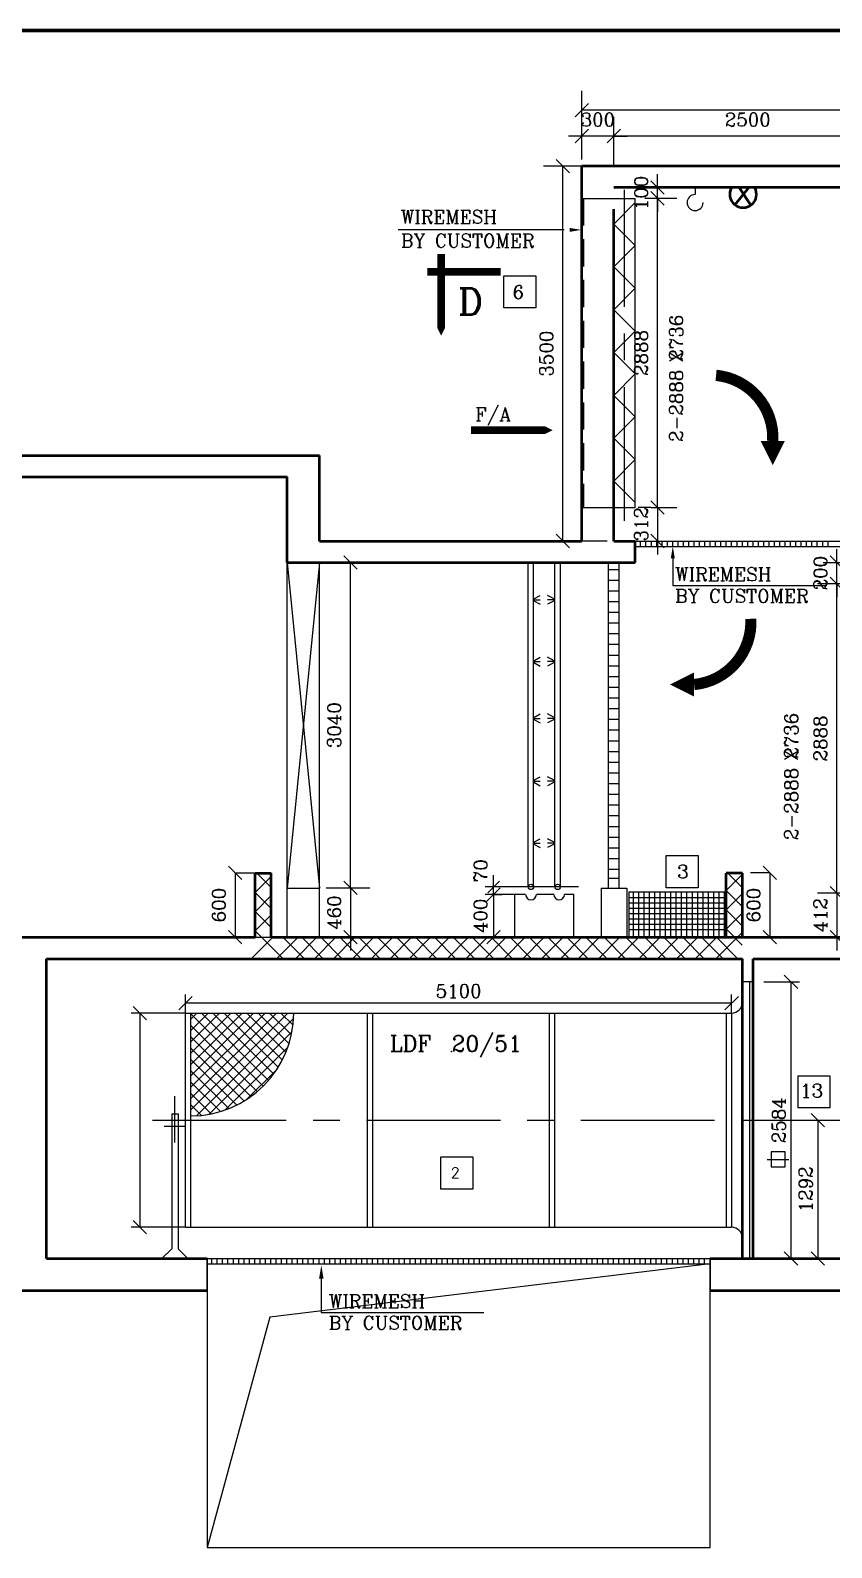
# Model space of a CAD drawing. Header units: inches. Extents: x 14.4 to 65.9, y 4.3 to 68.5.
# Drawn here: x 37.09 to 44.58, y 19.86 to 34.03 of the extents above; entities that cross this region are included whole.
import ezdxf

# ---------------------------------------------------------------- set-up
doc = ezdxf.new("R2010")
doc.units = ezdxf.units.IN
doc.header["$MEASUREMENT"] = 0
for name, pattern in [('CENTER', [2, 1.25, -0.25, 0.25, -0.25]), ('DASHED', [19.05, 12.7, -6.35]), ('HIDDEN', [9.525, 6.35, -3.175])]:
    doc.linetypes.add(name, pattern=pattern)
doc.layers.add('cadr', color=250, linetype='Continuous')
for name, color, linetype, lineweight in [('DIMEN', 5, 'Continuous', 25), ('STRUC', 3, 'Continuous', 50), ('UNITS', 7, 'Continuous', 25)]:
    doc.layers.add(name, color=color, linetype=linetype, lineweight=lineweight)
doc.styles.add('ROMANC', font='romanc')
doc.styles.add('ROMANS', font='romans')
doc.dimstyles.get("Standard").update_dxf_attribs({"dimtxt": 0.125, "dimasz": 0.125, "dimexe": 0.18, "dimexo": 0.0625, "dimgap": 0.09, "dimtad": 1, "dimdec": 4, "dimzin": 0, "dimdsep": 46, "dimtxsty": 'ROMANC', "dimblk": 'OBLIQUE', "dimcen": 0.09, "dimadec": 0, "dimazin": 0, "dimtfac": 1, "dimtdec": 4, "dimtofl": 0, "dimtmove": 0, "dimatfit": 3, "dimfxl": 1, "dimtolj": 1, "dimtzin": 0, "dimarcsym": 1})

# ---------------------------------------------------------------- blocks, each defined once
blk = doc.blocks.new('_Oblique')
at = {"layer": 'STRUC', "color": 0, "lineweight": -2}
blk.add_line((-0.5, -0.5), (0.5, 0.5), dxfattribs=at)
blk = doc.blocks.new('*D162')
at = {"layer": 'DIMEN', "color": 0, "lineweight": -2, "transparency": 16777216}
for p, q in [((44.683, 28.863), (44.445, 28.863)), ((44.625, 25.975), (44.625, 28.863)), ((44.683, 25.975), (44.445, 25.975))]:
    blk.add_line(p, q, dxfattribs=at)
at = {"layer": 'DIMEN', "color": 0, "lineweight": -2, "transparency": 16777216, "xscale": 0.125, "yscale": 0.125, "zscale": 0.125}
for p, rotation in [((44.625, 28.863), 90), ((44.625, 25.975), 270)]:
    blk.add_blockref('_Oblique', p, dxfattribs=dict(at, rotation=rotation))
at = {"layer": 'DIMEN', "color": 0, "transparency": 16777216, "insert": (44.473, 27.419), "char_height": 0.125, "attachment_point": 5, "rotation": 90, "style": 'ROMANC'}
blk.add_mtext('\\A1;2888', dxfattribs=at)
blk = doc.blocks.new('*D163')
at = {"layer": 'DIMEN', "color": 0, "lineweight": -2, "transparency": 16777216}
for p, q in [((44.499, 29.063), (44.805, 29.063)), ((44.625, 29.063), (44.625, 29.188)), ((44.625, 28.863), (44.625, 29.063)), ((44.563, 28.863), (44.445, 28.863)), ((44.625, 28.863), (44.625, 28.738))]:
    blk.add_line(p, q, dxfattribs=at)
at = {"layer": 'DIMEN', "color": 0, "lineweight": -2, "transparency": 16777216, "xscale": 0.125, "yscale": 0.125, "zscale": 0.125}
for p, rotation in [((44.625, 29.063), 270), ((44.625, 28.863), 90)]:
    blk.add_blockref('_Oblique', p, dxfattribs=dict(at, rotation=rotation))
at = {"layer": 'DIMEN', "color": 0, "transparency": 16777216, "insert": (44.473, 28.963), "char_height": 0.125, "attachment_point": 5, "rotation": 90, "style": 'ROMANC'}
blk.add_mtext('\\A1;200', dxfattribs=at)
blk = doc.blocks.new('*D164')
at = {"layer": 'DIMEN', "color": 0, "lineweight": -2, "transparency": 16777216}
for p, q in [((44.625, 25.975), (44.625, 26.1)), ((44.563, 25.975), (44.445, 25.975)), ((44.625, 25.975), (44.625, 25.563)), ((39.153, 25.563), (44.805, 25.563)), ((44.625, 25.563), (44.625, 25.438))]:
    blk.add_line(p, q, dxfattribs=at)
at = {"layer": 'DIMEN', "color": 0, "lineweight": -2, "transparency": 16777216, "xscale": 0.125, "yscale": 0.125, "zscale": 0.125}
for p, rotation in [((44.625, 25.975), 270), ((44.625, 25.563), 90)]:
    blk.add_blockref('_Oblique', p, dxfattribs=dict(at, rotation=rotation))
at = {"layer": 'DIMEN', "color": 0, "transparency": 16777216, "insert": (44.473, 25.769), "char_height": 0.125, "attachment_point": 5, "rotation": 90, "style": 'ROMANC'}
blk.add_mtext('\\A1;412', dxfattribs=at)
blk = doc.blocks.new('*D168')
at = {"layer": 'DIMEN', "color": 0, "lineweight": -2, "transparency": 16777216}
for p, q in [((42.951, 32.563), (42.951, 32.688)), ((42.834, 32.463), (43.131, 32.463)), ((42.844, 32.563), (43.131, 32.563)), ((42.951, 32.463), (42.951, 32.563)), ((42.951, 32.463), (42.951, 32.338))]:
    blk.add_line(p, q, dxfattribs=at)
at = {"layer": 'DIMEN', "color": 0, "lineweight": -2, "transparency": 16777216, "xscale": 0.125, "yscale": 0.125, "zscale": 0.125}
for p, rotation in [((42.951, 32.563), 270), ((42.951, 32.463), 90)]:
    blk.add_blockref('_Oblique', p, dxfattribs=dict(at, rotation=rotation))
at = {"layer": 'DIMEN', "color": 0, "transparency": 16777216, "insert": (42.798, 32.513), "char_height": 0.125, "attachment_point": 5, "rotation": 90, "style": 'ROMANC'}
blk.add_mtext('\\A1;100', dxfattribs=at)
blk = doc.blocks.new('*D169')
at = {"layer": 'DIMEN', "color": 0, "lineweight": -2, "transparency": 16777216}
for p, q in [((42.892, 32.463), (43.131, 32.463)), ((42.951, 29.575), (42.951, 32.463)), ((42.892, 29.575), (43.131, 29.575))]:
    blk.add_line(p, q, dxfattribs=at)
at = {"layer": 'DIMEN', "color": 0, "lineweight": -2, "transparency": 16777216, "xscale": 0.125, "yscale": 0.125, "zscale": 0.125}
for p, rotation in [((42.951, 32.463), 90), ((42.951, 29.575), 270)]:
    blk.add_blockref('_Oblique', p, dxfattribs=dict(at, rotation=rotation))
at = {"layer": 'DIMEN', "color": 0, "transparency": 16777216, "insert": (42.798, 31.019), "char_height": 0.125, "attachment_point": 5, "rotation": 90, "style": 'ROMANC'}
blk.add_mtext('\\A1;2888', dxfattribs=at)
blk = doc.blocks.new('*D170')
at = {"layer": 'DIMEN', "color": 0, "lineweight": -2, "transparency": 16777216}
for p, q in [((43.996, 26.163), (43.821, 26.163)), ((44.001, 26.163), (44.001, 25.563)), ((43.996, 25.563), (43.821, 25.563))]:
    blk.add_line(p, q, dxfattribs=at)
at = {"layer": 'DIMEN', "color": 0, "lineweight": -2, "transparency": 16777216, "xscale": 0.125, "yscale": 0.125, "zscale": 0.125}
for p, rotation in [((44.001, 26.163), 90), ((44.001, 25.563), 270)]:
    blk.add_blockref('_Oblique', p, dxfattribs=dict(at, rotation=rotation))
at = {"layer": 'DIMEN', "color": 0, "transparency": 16777216, "insert": (43.848, 25.863), "char_height": 0.125, "attachment_point": 5, "rotation": 90, "style": 'ROMANC'}
blk.add_mtext('\\A1;600', dxfattribs=at)
blk = doc.blocks.new('*D171')
at = {"layer": 'DIMEN', "color": 0, "lineweight": -2, "transparency": 16777216}
for p, q in [((39.007, 26.163), (39.007, 25.563)), ((39.011, 26.163), (39.187, 26.163)), ((39.011, 25.563), (39.187, 25.563))]:
    blk.add_line(p, q, dxfattribs=at)
at = {"layer": 'DIMEN', "color": 0, "lineweight": -2, "transparency": 16777216, "xscale": 0.125, "yscale": 0.125, "zscale": 0.125}
for p, rotation in [((39.007, 26.163), 90), ((39.007, 25.563), 270)]:
    blk.add_blockref('_Oblique', p, dxfattribs=dict(at, rotation=rotation))
at = {"layer": 'DIMEN', "color": 0, "transparency": 16777216, "insert": (38.855, 25.863), "char_height": 0.125, "attachment_point": 5, "rotation": 90, "style": 'ROMANC'}
blk.add_mtext('\\A1;600', dxfattribs=at)
blk = doc.blocks.new('*D172')
at = {"layer": 'DIMEN', "color": 0, "lineweight": -2, "transparency": 16777216}
for p, q in [((39.856, 29.063), (40.265, 29.063)), ((40.085, 26.023), (40.085, 29.063)), ((39.856, 26.023), (40.265, 26.023))]:
    blk.add_line(p, q, dxfattribs=at)
at = {"layer": 'DIMEN', "color": 0, "lineweight": -2, "transparency": 16777216, "xscale": 0.125, "yscale": 0.125, "zscale": 0.125}
for p, rotation in [((40.085, 29.063), 90), ((40.085, 26.023), 270)]:
    blk.add_blockref('_Oblique', p, dxfattribs=dict(at, rotation=rotation))
at = {"layer": 'DIMEN', "color": 0, "transparency": 16777216, "insert": (39.932, 27.543), "char_height": 0.125, "attachment_point": 5, "rotation": 90, "style": 'ROMANC'}
blk.add_mtext('\\A1;3040', dxfattribs=at)
blk = doc.blocks.new('*D173')
at = {"layer": 'DIMEN', "color": 0, "lineweight": -2, "transparency": 16777216}
for p, q in [((40.085, 26.023), (40.085, 26.148)), ((39.856, 26.023), (40.265, 26.023)), ((40.085, 26.023), (40.085, 25.563)), ((39.856, 25.563), (40.265, 25.563)), ((40.085, 25.563), (40.085, 25.438))]:
    blk.add_line(p, q, dxfattribs=at)
at = {"layer": 'DIMEN', "color": 0, "lineweight": -2, "transparency": 16777216, "xscale": 0.125, "yscale": 0.125, "zscale": 0.125}
for p, rotation in [((40.085, 26.023), 270), ((40.085, 25.563), 90)]:
    blk.add_blockref('_Oblique', p, dxfattribs=dict(at, rotation=rotation))
at = {"layer": 'DIMEN', "color": 0, "transparency": 16777216, "insert": (39.932, 25.793), "char_height": 0.125, "attachment_point": 5, "rotation": 90, "style": 'ROMANC'}
blk.add_mtext('\\A1;460', dxfattribs=at)
blk = doc.blocks.new('*D174')
at = {"layer": 'DIMEN', "color": 0, "lineweight": -2, "transparency": 16777216}
for p, q in [((42.544, 32.776), (42.544, 33.225)), ((45.044, 32.776), (45.044, 33.225)), ((45.044, 33.045), (42.544, 33.045))]:
    blk.add_line(p, q, dxfattribs=at)
at = {"layer": 'DIMEN', "color": 0, "lineweight": -2, "transparency": 16777216, "xscale": 0.125, "yscale": 0.125, "zscale": 0.125, "rotation": 180}
blk.add_blockref('_Oblique', (42.544, 33.045), dxfattribs=at)
at = {"layer": 'DIMEN', "color": 0, "lineweight": -2, "transparency": 16777216, "xscale": 0.125, "yscale": 0.125, "zscale": 0.125}
blk.add_blockref('_Oblique', (45.044, 33.045), dxfattribs=at)
at = {"layer": 'DIMEN', "color": 0, "transparency": 16777216, "insert": (43.794, 33.198), "char_height": 0.125, "attachment_point": 5, "style": 'ROMANC'}
blk.add_mtext('\\A1;2500', dxfattribs=at)
blk = doc.blocks.new('*D176')
at = {"layer": 'DIMEN', "color": 0, "lineweight": -2, "transparency": 16777216}
for p, q in [((42.244, 32.825), (42.244, 33.225)), ((42.544, 32.839), (42.544, 33.225)), ((42.244, 33.045), (42.119, 33.045)), ((42.544, 33.045), (42.244, 33.045)), ((42.544, 33.045), (42.669, 33.045))]:
    blk.add_line(p, q, dxfattribs=at)
at = {"layer": 'DIMEN', "color": 0, "lineweight": -2, "transparency": 16777216, "xscale": 0.125, "yscale": 0.125, "zscale": 0.125}
blk.add_blockref('_Oblique', (42.244, 33.045), dxfattribs=at)
at = {"layer": 'DIMEN', "color": 0, "lineweight": -2, "transparency": 16777216, "xscale": 0.125, "yscale": 0.125, "zscale": 0.125, "rotation": 180}
blk.add_blockref('_Oblique', (42.544, 33.045), dxfattribs=at)
at = {"layer": 'DIMEN', "color": 0, "transparency": 16777216, "insert": (42.394, 33.198), "char_height": 0.125, "attachment_point": 5, "style": 'ROMANC'}
blk.add_mtext('\\A1;300', dxfattribs=at)
blk = doc.blocks.new('*D179')
at = {"layer": 'DIMEN', "color": 0, "lineweight": -2, "transparency": 16777216}
for p, q in [((42.244, 32.825), (42.244, 33.467)), ((48.144, 32.825), (48.144, 33.467)), ((48.144, 33.287), (42.244, 33.287))]:
    blk.add_line(p, q, dxfattribs=at)
at = {"layer": 'DIMEN', "color": 0, "lineweight": -2, "transparency": 16777216, "xscale": 0.125, "yscale": 0.125, "zscale": 0.125, "rotation": 180}
blk.add_blockref('_Oblique', (42.244, 33.287), dxfattribs=at)
at = {"layer": 'DIMEN', "color": 0, "lineweight": -2, "transparency": 16777216, "xscale": 0.125, "yscale": 0.125, "zscale": 0.125}
blk.add_blockref('_Oblique', (48.144, 33.287), dxfattribs=at)
at = {"layer": 'DIMEN', "color": 0, "transparency": 16777216, "insert": (45.194, 33.439), "char_height": 0.125, "attachment_point": 5, "style": 'ROMANC'}
blk.add_mtext('\\A1;5900', dxfattribs=at)
blk = doc.blocks.new('*D199')
at = {"layer": 'DIMEN', "color": 0, "lineweight": -2, "transparency": 16777216}
for p, q in [((42.481, 32.763), (41.886, 32.763)), ((42.066, 29.263), (42.066, 32.763)), ((42.481, 29.263), (41.886, 29.263))]:
    blk.add_line(p, q, dxfattribs=at)
at = {"layer": 'DIMEN', "color": 0, "lineweight": -2, "transparency": 16777216, "xscale": 0.125, "yscale": 0.125, "zscale": 0.125}
for p, rotation in [((42.066, 32.763), 90), ((42.066, 29.263), 270)]:
    blk.add_blockref('_Oblique', p, dxfattribs=dict(at, rotation=rotation))
at = {"layer": 'DIMEN', "color": 0, "transparency": 16777216, "insert": (41.913, 31.013), "char_height": 0.125, "attachment_point": 5, "rotation": 90, "style": 'ROMANC'}
blk.add_mtext('\\A1;3500', dxfattribs=at)
blk = doc.blocks.new('*D214')
at = {"layer": 'DIMEN', "color": 0, "lineweight": -2, "transparency": 16777216}
for p, q in [((42.951, 29.575), (42.951, 29.7)), ((42.888, 29.575), (42.771, 29.575)), ((42.951, 29.575), (42.951, 29.263)), ((42.951, 29.263), (42.951, 29.138)), ((43.006, 29.263), (43.131, 29.263))]:
    blk.add_line(p, q, dxfattribs=at)
at = {"layer": 'DIMEN', "color": 0, "lineweight": -2, "transparency": 16777216, "xscale": 0.125, "yscale": 0.125, "zscale": 0.125}
for p, rotation in [((42.951, 29.575), 270), ((42.951, 29.263), 90)]:
    blk.add_blockref('_Oblique', p, dxfattribs=dict(at, rotation=rotation))
at = {"layer": 'DIMEN', "color": 0, "transparency": 16777216, "insert": (42.798, 29.419), "char_height": 0.125, "attachment_point": 5, "rotation": 90, "style": 'ROMANC'}
blk.add_mtext('\\A1;312', dxfattribs=at)

msp = doc.modelspace()

# ---------------------------------------------------------------- linework, layer by layer
for p, q in [((41.51524, 31.73953), (41.81524, 31.73953)), ((41.51524, 31.43953), (41.51524, 31.73953)), ((41.81524, 31.73953), (41.81524, 31.43953)), ((41.81524, 31.43953), (41.51524, 31.43953)), ((44.26154, 24.26968), (44.56154, 24.26968)), ((44.26154, 24.26968), (44.26154, 23.96968)), ((44.56154, 24.26968), (44.56154, 23.96968)), ((44.56154, 23.96968), (44.26154, 23.96968))]:
    msp.add_line(p, q)
at = {"color": 0}
for p, q in [((38.5936, 23.95071), (39.49751, 24.85461)), ((38.5936, 24.05677), (39.39144, 24.85461)), ((38.5936, 24.16284), (39.28538, 24.85461)), ((38.5936, 24.26891), (39.17931, 24.85461)), ((38.5936, 24.37497), (39.07324, 24.85461)), ((38.5936, 24.48104), (38.96718, 24.85461)), ((38.5936, 24.5871), (38.86111, 24.85461)), ((38.5936, 24.69317), (38.75505, 24.85461)), ((38.5936, 24.79924), (38.64898, 24.85461)), ((39.26815, 24.17154), (38.5936, 24.84608)), ((38.64495, 23.89599), (39.55223, 24.80327)), ((39.31944, 24.22631), (38.69114, 24.85461)), ((39.36655, 24.28527), (38.79721, 24.85461)), ((39.40937, 24.34852), (38.90327, 24.85461)), ((39.44768, 24.41627), (39.00934, 24.85461)), ((39.48119, 24.48883), (39.1154, 24.85461)), ((39.50941, 24.56668), (39.22147, 24.85461)), ((39.53165, 24.6505), (39.32754, 24.85461)), ((39.5469, 24.74132), (39.4336, 24.85461)), ((39.5535, 24.84078), (39.53967, 24.85461)), ((39.21271, 24.12091), (38.5936, 24.74002)), ((38.76508, 23.91005), (39.53817, 24.68314)), ((39.15307, 24.07448), (38.5936, 24.63395)), ((39.08911, 24.03238), (38.5936, 24.52788)), ((38.90899, 23.9479), (39.50032, 24.53922)), ((39.02061, 23.99481), (38.5936, 24.42182)), ((38.94724, 23.96212), (38.5936, 24.31575)), ((39.117, 24.04984), (39.39837, 24.33121)), ((38.86848, 23.93481), (38.5936, 24.20969)), ((38.78362, 23.91361), (38.5936, 24.10362)), ((38.69154, 23.89962), (38.5936, 23.99755))]:
    msp.add_line(p, q, dxfattribs=at)
at = {"color": 6, "linetype": 'CENTER', "lineweight": 25}
msp.add_line((43.83247, 23.85461), (46.46399, 23.85461), dxfattribs=at)
at = {"linetype": 'DASHED', "ltscale": 0.03}
for p, q in [((38.7436, 22.26261), (38.7436, 22.56261)), ((43.4436, 22.56261), (43.4436, 22.26261))]:
    msp.add_line(p, q, dxfattribs=at)
at = {"layer": 'cadr', "color": 250, "linetype": 'Continuous', "lineweight": 70}
msp.add_line((14.35116, 34.03167), (65.85116, 34.03167), dxfattribs=at)
at = {"layer": 'DIMEN'}
for p, q in [((41.4202, 26.03261), (41.4202, 26.14261)), ((41.4202, 25.96261), (41.4202, 26.08761)), ((41.56325, 26.03261), (41.3402, 26.03261)), ((41.6186, 25.96261), (41.3402, 25.96261)), ((41.4202, 25.96261), (41.4202, 26.03261)), ((41.4202, 25.96261), (41.4202, 25.56261)), ((41.4202, 25.96261), (41.5002, 25.96261)), ((41.4202, 25.96261), (41.4202, 25.85261)), ((41.6186, 25.56261), (41.3402, 25.56261))]:
    msp.add_line(p, q, dxfattribs=at)
for points in [[(42.07943, 32.16844), (40.52792, 32.16844)], [(43.0936, 29.10261), (43.0936, 28.84839), (44.5318, 28.84839)], [(39.81126, 22.37579), (39.81126, 22.05867), (41.32926, 22.05867)]]:
    msp.add_lwpolyline(points, dxfattribs=at)
at = {"layer": 'DIMEN', "color": 3}
for points in [[(40.93083, 31.94437, 0.07, 0.07, 0), (40.93083, 31.43049, 0.25, 0, 0), (40.93083, 31.18049, 0, 0, 0)], [(41.2094, 30.29802, 0.07, 0.07, 0), (41.72329, 30.29802, 0.25, 0, 0), (41.97329, 30.29802, 0, 0, 0)]]:
    msp.add_lwpolyline(points, format="xyseb", dxfattribs=at)
at = {"layer": 'DIMEN', "color": 3, "const_width": 0.07}
msp.add_lwpolyline([(41.48651, 31.77728), (40.8013, 31.77728)], dxfattribs=at)
at = {"layer": 'DIMEN'}
for points in [[(42.12943, 32.15011), (42.23943, 32.16844), (42.12943, 32.18678)], [(43.07527, 29.10261), (43.0936, 29.21261), (43.11194, 29.10261)], [(39.79043, 22.37579), (39.81126, 22.50079), (39.8321, 22.37579)]]:
    msp.add_solid(points, dxfattribs=at)
at = {"layer": 'STRUC'}
for p, q in [((42.2436, 29.26261), (42.2436, 32.76261)), ((48.1436, 32.76261), (42.2436, 32.76261)), ((45.0436, 32.56261), (42.5436, 32.56261)), ((42.5436, 29.26261), (42.5436, 32.36261)), ((24.9936, 30.06261), (39.7936, 30.06261)), ((39.7936, 29.26261), (39.7936, 30.06261)), ((33.3936, 29.86261), (39.4936, 29.86261)), ((39.4936, 29.06261), (39.4936, 29.86261)), ((39.7936, 29.26261), (42.2436, 29.26261)), ((42.5436, 29.26261), (42.7436, 29.26261)), ((42.7436, 29.06261), (42.7436, 29.26261)), ((39.4936, 29.06261), (42.7436, 29.06261)), ((39.1936, 25.56261), (39.1936, 26.16261)), ((39.1936, 26.16261), (39.3436, 26.16261)), ((39.3436, 25.56261), (39.3436, 26.16261)), ((43.7436, 26.16261), (43.5936, 26.16261)), ((43.5936, 25.56261), (43.5936, 26.16261)), ((43.7436, 25.56261), (43.7436, 26.16261)), ((33.3936, 25.56261), (39.1936, 25.56261)), ((39.3436, 25.56261), (45.0436, 25.56261)), ((43.4436, 25.56261), (45.0436, 25.56261)), ((37.2436, 22.56261), (37.2436, 25.36261)), ((37.2436, 25.36261), (43.7436, 25.36261)), ((43.7436, 22.56261), (43.7436, 25.36261)), ((43.8436, 22.56261), (43.8436, 25.36261)), ((43.8436, 25.36261), (45.0436, 25.36261)), ((37.2436, 22.56261), (38.7436, 22.56261)), ((43.4436, 22.56261), (47.8436, 22.56261)), ((26.0436, 22.26261), (38.7436, 22.26261)), ((43.4436, 22.26261), (48.1436, 22.26261))]:
    msp.add_line(p, q, dxfattribs=at)
at = {"layer": 'UNITS'}
for p, q in [((42.2436, 32.46261), (42.7436, 32.46261)), ((42.7436, 29.57461), (42.7436, 32.46261)), ((43.30233, 32.56261), (43.30233, 32.49835)), ((42.5436, 32.22261), (42.7436, 32.42261)), ((42.5436, 32.22261), (42.7436, 32.42261)), ((42.5436, 32.22261), (42.7436, 32.02261)), ((42.5436, 32.22261), (42.7436, 32.02261)), ((42.5436, 31.82261), (42.7436, 32.02261)), ((42.5436, 31.82261), (42.7436, 32.02261)), ((42.5436, 31.82261), (42.7436, 31.62261)), ((42.5436, 31.82261), (42.7436, 31.62261)), ((42.5436, 31.42261), (42.7436, 31.62261)), ((42.5436, 31.42261), (42.7436, 31.62261)), ((42.5436, 31.42261), (42.7436, 31.22261)), ((42.5436, 31.42261), (42.7436, 31.22261)), ((42.5436, 31.02261), (42.7436, 31.22261)), ((42.5436, 31.02261), (42.7436, 31.22261)), ((42.5436, 31.02261), (42.7436, 30.82261)), ((42.5436, 31.02261), (42.7436, 30.82261)), ((42.5436, 30.62261), (42.7436, 30.82261)), ((42.5436, 30.62261), (42.7436, 30.82261)), ((42.5436, 30.62261), (42.7436, 30.42261)), ((42.5436, 30.62261), (42.7436, 30.42261)), ((42.5436, 30.22261), (42.7436, 30.42261)), ((42.5436, 30.22261), (42.7436, 30.42261)), ((42.5436, 30.22261), (42.7436, 30.02261)), ((42.5436, 30.22261), (42.7436, 30.02261)), ((42.5436, 29.82261), (42.7436, 30.02261)), ((42.5436, 29.82261), (42.7436, 30.02261)), ((42.5436, 29.82261), (42.7436, 29.62261)), ((42.2436, 29.57461), (42.7436, 29.57461)), ((42.7436, 29.26261), (44.8436, 29.26261)), ((42.7436, 29.21261), (44.8436, 29.21261)), ((42.7936, 29.21261), (42.7936, 29.26261)), ((42.8436, 29.21261), (42.8436, 29.26261)), ((42.8936, 29.21261), (42.8936, 29.26261)), ((42.9436, 29.21261), (42.9436, 29.26261)), ((42.9936, 29.21261), (42.9936, 29.26261)), ((43.0436, 29.21261), (43.0436, 29.26261)), ((43.0936, 29.21261), (43.0936, 29.26261)), ((43.1436, 29.21261), (43.1436, 29.26261)), ((43.1936, 29.21261), (43.1936, 29.26261)), ((43.2436, 29.21261), (43.2436, 29.26261)), ((43.2936, 29.21261), (43.2936, 29.26261)), ((43.3436, 29.21261), (43.3436, 29.26261)), ((43.3936, 29.21261), (43.3936, 29.26261)), ((43.4436, 29.21261), (43.4436, 29.26261)), ((43.4936, 29.21261), (43.4936, 29.26261)), ((43.5436, 29.21261), (43.5436, 29.26261)), ((43.5936, 29.21261), (43.5936, 29.26261)), ((43.6436, 29.21261), (43.6436, 29.26261)), ((43.6936, 29.21261), (43.6936, 29.26261)), ((43.7436, 29.21261), (43.7436, 29.26261)), ((43.7936, 29.21261), (43.7936, 29.26261)), ((43.8436, 29.21261), (43.8436, 29.26261)), ((43.8936, 29.21261), (43.8936, 29.26261)), ((43.9436, 29.21261), (43.9436, 29.26261)), ((43.9936, 29.21261), (43.9936, 29.26261)), ((44.0436, 29.21261), (44.0436, 29.26261)), ((44.0936, 29.21261), (44.0936, 29.26261)), ((44.1436, 29.21261), (44.1436, 29.26261)), ((44.1936, 29.21261), (44.1936, 29.26261)), ((44.2436, 29.21261), (44.2436, 29.26261)), ((44.2936, 29.21261), (44.2936, 29.26261)), ((44.3436, 29.21261), (44.3436, 29.26261)), ((44.3936, 29.21261), (44.3936, 29.26261)), ((44.4436, 29.21261), (44.4436, 29.26261)), ((44.4936, 29.21261), (44.4936, 29.26261)), ((44.5436, 29.21261), (44.5436, 29.26261)), ((39.4936, 25.56261), (39.4936, 29.06261)), ((39.7936, 29.06261), (39.4936, 26.02261)), ((39.4936, 29.06261), (39.7936, 26.02261)), ((39.4936, 29.06261), (39.7936, 26.02261)), ((39.7936, 29.06261), (39.4936, 26.02261)), ((39.7936, 25.56261), (39.7936, 29.06261)), ((41.7436, 26.03261), (41.7436, 29.06261)), ((41.7936, 26.03261), (41.7936, 29.06261)), ((41.9936, 26.03261), (41.9936, 29.06261)), ((42.0436, 26.03261), (42.0436, 29.06261)), ((42.4936, 26.02261), (42.4936, 29.06261)), ((42.5936, 26.02261), (42.5936, 29.06261)), ((42.5936, 28.99532), (42.4936, 28.99532)), ((42.5936, 28.89532), (42.4936, 28.89532)), ((42.5936, 28.79532), (42.4936, 28.79532)), ((42.5936, 28.69532), (42.4936, 28.69532)), ((42.5936, 28.59532), (42.4936, 28.59532)), ((42.5936, 28.49532), (42.4936, 28.49532)), ((42.5936, 28.39532), (42.4936, 28.39532)), ((42.5936, 28.29532), (42.4936, 28.29532)), ((42.5936, 28.19532), (42.4936, 28.19532)), ((42.5936, 28.09532), (42.4936, 28.09532)), ((42.5936, 27.99532), (42.4936, 27.99532)), ((42.5936, 27.89532), (42.4936, 27.89532)), ((42.5936, 27.79532), (42.4936, 27.79532)), ((42.5936, 27.69532), (42.4936, 27.69532)), ((42.5936, 27.59532), (42.4936, 27.59532)), ((42.5936, 27.49532), (42.4936, 27.49532)), ((42.5936, 27.39532), (42.4936, 27.39532)), ((42.5936, 27.29532), (42.4936, 27.29532)), ((42.5936, 27.19532), (42.4936, 27.19532)), ((42.5936, 27.09532), (42.4936, 27.09532)), ((42.5936, 26.99532), (42.4936, 26.99532)), ((42.5936, 26.89532), (42.4936, 26.89532)), ((42.5936, 26.79532), (42.4936, 26.79532)), ((42.5936, 26.69532), (42.4936, 26.69532)), ((42.5936, 26.59532), (42.4936, 26.59532)), ((42.5936, 26.49532), (42.4936, 26.49532)), ((42.5936, 26.39532), (42.4936, 26.39532)), ((42.5936, 26.29532), (42.4936, 26.29532)), ((42.5936, 26.19532), (42.4936, 26.19532)), ((42.5936, 26.11242), (42.4936, 26.11242)), ((39.4936, 26.02261), (39.7936, 26.02261)), ((41.6186, 25.56261), (41.6186, 25.96261)), ((41.71942, 25.96261), (41.6186, 25.96261)), ((41.98286, 25.96261), (41.81942, 25.96261)), ((42.1686, 25.96261), (42.08286, 25.96261)), ((42.1686, 25.56261), (42.1686, 25.96261)), ((42.4236, 26.02261), (42.4236, 25.56261)), ((42.4236, 26.02261), (42.6636, 26.02261)), ((42.6636, 26.02261), (42.6636, 25.56261)), ((42.68248, 25.98546), (42.68248, 25.56261)), ((42.68248, 25.98546), (43.57651, 25.98546)), ((42.68248, 25.93546), (43.57651, 25.93546)), ((42.72651, 25.56261), (42.72651, 25.98546)), ((42.77651, 25.56261), (42.77651, 25.98546)), ((42.82651, 25.56261), (42.82651, 25.98546)), ((42.87651, 25.56261), (42.87651, 25.98546)), ((42.92651, 25.56261), (42.92651, 25.98546)), ((42.97651, 25.56261), (42.97651, 25.98546)), ((43.02651, 25.56261), (43.02651, 25.98546)), ((43.07651, 25.56261), (43.07651, 25.98546)), ((43.12651, 25.56261), (43.12651, 25.98546)), ((43.17651, 25.56261), (43.17651, 25.98546)), ((43.22651, 25.56261), (43.22651, 25.98546)), ((43.27651, 25.56261), (43.27651, 25.98546)), ((43.32651, 25.56261), (43.32651, 25.98546)), ((43.37651, 25.56261), (43.37651, 25.98546)), ((43.42651, 25.56261), (43.42651, 25.98546)), ((43.47651, 25.56261), (43.47651, 25.98546)), ((43.52651, 25.56261), (43.52651, 25.98546)), ((43.57651, 25.56261), (43.57651, 25.98546)), ((42.68248, 25.88546), (43.57651, 25.88546)), ((42.68248, 25.83546), (43.57651, 25.83546)), ((42.68248, 25.78546), (43.57651, 25.78546)), ((42.68248, 25.73546), (43.57651, 25.73546)), ((42.68248, 25.68546), (43.57651, 25.68546)), ((42.68248, 25.63546), (43.57651, 25.63546)), ((43.8436, 25.14661), (43.7436, 25.14661)), ((43.8136, 22.56261), (43.8136, 25.14661)), ((38.5436, 22.85461), (38.5436, 24.85461)), ((38.5436, 24.85461), (43.6436, 24.85461)), ((38.5936, 24.05461), (38.5936, 24.85461)), ((40.2436, 22.85461), (40.2436, 24.85461)), ((40.2936, 24.05461), (40.2936, 24.85461)), ((41.9436, 22.85461), (41.9436, 24.85461)), ((41.9936, 24.05461), (41.9936, 24.85461)), ((43.5936, 24.85461), (43.5936, 22.85461)), ((43.6436, 24.85461), (43.6436, 22.85461)), ((38.5936, 22.85461), (38.5936, 24.05461)), ((40.2936, 22.85461), (40.2936, 24.05461)), ((41.9936, 22.85461), (41.9936, 24.05461)), ((38.4136, 23.91461), (38.4736, 23.91461)), ((38.4136, 23.91461), (38.4136, 22.65461)), ((38.4736, 23.91461), (38.4736, 22.65461)), ((38.5436, 23.79461), (38.3436, 23.79461)), ((40.92733, 23.51168), (41.22733, 23.51168)), ((40.92733, 23.21168), (40.92733, 23.51168)), ((41.22733, 23.51168), (41.22733, 23.21168)), ((41.22733, 23.21168), (40.92733, 23.21168)), ((38.5436, 22.85461), (43.5936, 22.85461)), ((43.5936, 22.85461), (43.6436, 22.85461)), ((38.4136, 22.65461), (38.3216, 22.56261)), ((38.4736, 22.65461), (38.5656, 22.56261)), ((38.7436, 22.56261), (43.44356, 22.56261)), ((38.7436, 22.51261), (43.44356, 22.51261))]:
    msp.add_line(p, q, dxfattribs=at)
at = {"layer": 'UNITS', "color": 6, "linetype": 'HIDDEN', "ltscale": 0.04}
msp.add_line((42.26129, 32.46261), (42.26129, 29.57461), dxfattribs=at)
at = {"layer": 'UNITS', "color": 6, "linetype": 'CENTER'}
msp.add_line((42.6436, 29.45034), (42.6436, 32.5437), dxfattribs=at)
at = {"layer": 'UNITS', "color": 3, "lineweight": 50}
for p, q in [((43.8048, 32.56261), (43.67236, 32.40344)), ((43.71409, 32.56261), (43.82414, 32.39974))]:
    msp.add_line(p, q, dxfattribs=at)
at = {"layer": 'UNITS', "color": 6}
for p, q in [((41.79498, 28.72318), (41.85471, 28.75506)), ((41.79498, 28.70497), (41.85471, 28.6731)), ((41.79813, 28.71408), (41.85628, 28.71408)), ((41.98202, 28.71408), (41.92229, 28.71408)), ((41.98516, 28.72318), (41.92387, 28.75506)), ((41.98516, 28.70497), (41.92387, 28.6731)), ((41.79498, 28.14537), (41.85471, 28.17724)), ((41.79498, 28.12715), (41.85471, 28.09528)), ((41.79813, 28.13626), (41.85628, 28.13626)), ((41.98202, 28.13626), (41.92229, 28.13626)), ((41.98516, 28.14537), (41.92387, 28.17724)), ((41.98516, 28.12715), (41.92387, 28.09528)), ((41.79498, 27.6157), (41.85471, 27.64758)), ((41.98516, 27.6157), (41.92387, 27.64758)), ((41.79498, 27.59749), (41.85471, 27.56562)), ((41.79813, 27.6066), (41.85628, 27.6066)), ((41.98202, 27.6066), (41.92229, 27.6066)), ((41.98516, 27.59749), (41.92387, 27.56562)), ((41.79498, 27.02826), (41.85471, 27.06013)), ((41.79498, 27.01004), (41.85471, 26.97817)), ((41.79813, 27.01915), (41.85628, 27.01915)), ((41.98202, 27.01915), (41.92229, 27.01915)), ((41.98516, 27.02826), (41.92387, 27.06013)), ((41.98516, 27.01004), (41.92387, 26.97817)), ((41.79498, 26.45044), (41.85471, 26.48231)), ((41.79498, 26.43223), (41.85471, 26.40035)), ((41.79813, 26.44133), (41.85628, 26.44133)), ((41.98202, 26.44133), (41.92229, 26.44133)), ((41.98516, 26.45044), (41.92387, 26.48231)), ((41.98516, 26.43223), (41.92387, 26.40035))]:
    msp.add_line(p, q, dxfattribs=at)
at = {"layer": 'UNITS', "color": 5, "lineweight": 25}
for p, q in [((39.19311, 25.98112), (39.34311, 26.13112)), ((39.34311, 26.02816), (39.20866, 26.16261)), ((43.59311, 25.99803), (43.74311, 26.14803)), ((43.74311, 26.02862), (43.60912, 26.16261)), ((39.34311, 25.83211), (39.19311, 25.98211)), ((39.19311, 25.80152), (39.34311, 25.95152)), ((43.74311, 25.84902), (43.59311, 25.99902)), ((43.59311, 25.81843), (43.74311, 25.96843)), ((39.34311, 25.6525), (39.19311, 25.8025)), ((43.74311, 25.66941), (43.59311, 25.81941)), ((43.59311, 25.63882), (43.74311, 25.78882)), ((39.19311, 25.62191), (39.34311, 25.77191)), ((39.15755, 25.36261), (39.35755, 25.56261)), ((39.4534, 25.36261), (39.19311, 25.6229)), ((43.70281, 25.36261), (43.50281, 25.56261)), ((43.74311, 25.48981), (43.59311, 25.63981)), ((43.9436, 25.14661), (44.27774, 25.14661)), ((44.19774, 25.14661), (44.19774, 22.56261)), ((38.5436, 24.85461), (38.5436, 25.02787)), ((43.6436, 24.94787), (38.5436, 24.94787)), ((43.6436, 24.85461), (43.6436, 25.02787)), ((38.5436, 24.85461), (38.03533, 24.85461)), ((38.11533, 24.85461), (38.11533, 22.85461)), ((43.9436, 23.85461), (44.52774, 23.85461)), ((44.44774, 23.85461), (44.44774, 22.56261)), ((44.14259, 23.55894), (44.01382, 23.55894)), ((44.01382, 23.55894), (44.01382, 23.41862)), ((44.14259, 23.41862), (44.14259, 23.55894)), ((43.97627, 23.48684), (44.17657, 23.48684)), ((44.01382, 23.41862), (44.14259, 23.41862)), ((38.5436, 22.85461), (38.03533, 22.85461)), ((43.9436, 22.56261), (44.27774, 22.56261)), ((44.19774, 22.56261), (44.52774, 22.56261))]:
    msp.add_line(p, q, dxfattribs=at)
at = {"layer": 'UNITS', "color": 6, "lineweight": 25}
msp.add_line((42.21326, 26.03261), (41.56325, 26.03261), dxfattribs=at)
at = {"layer": 'UNITS', "color": 5}
for p, q in [((39.59405, 25.56261), (39.39405, 25.36261)), ((39.45314, 25.56261), (39.65314, 25.36261)), ((39.77083, 25.56261), (39.57083, 25.36261)), ((39.62992, 25.56261), (39.82992, 25.36261)), ((39.9476, 25.56261), (39.7476, 25.36261)), ((39.80669, 25.56261), (40.00669, 25.36261)), ((40.12438, 25.56261), (39.92438, 25.36261)), ((39.98347, 25.56261), (40.18347, 25.36261)), ((40.30116, 25.56261), (40.10116, 25.36261)), ((40.16025, 25.56261), (40.36025, 25.36261)), ((40.47793, 25.56261), (40.27793, 25.36261)), ((40.33702, 25.56261), (40.53702, 25.36261)), ((40.65471, 25.56261), (40.45471, 25.36261)), ((40.5138, 25.56261), (40.7138, 25.36261)), ((40.83149, 25.56261), (40.63149, 25.36261)), ((40.69058, 25.56261), (40.89058, 25.36261)), ((41.00826, 25.56261), (40.80826, 25.36261)), ((40.86735, 25.56261), (41.06735, 25.36261)), ((41.18504, 25.56261), (40.98504, 25.36261)), ((41.04413, 25.56261), (41.24413, 25.36261)), ((41.36182, 25.56261), (41.16182, 25.36261)), ((41.22091, 25.56261), (41.42091, 25.36261)), ((41.53859, 25.56261), (41.33859, 25.36261)), ((41.39768, 25.56261), (41.59768, 25.36261)), ((41.71537, 25.56261), (41.51537, 25.36261)), ((41.57446, 25.56261), (41.77446, 25.36261)), ((41.89215, 25.56261), (41.69215, 25.36261)), ((41.75124, 25.56261), (41.95124, 25.36261)), ((42.06892, 25.56261), (41.86892, 25.36261)), ((41.92801, 25.56261), (42.12801, 25.36261)), ((42.2457, 25.56261), (42.0457, 25.36261)), ((42.10479, 25.56261), (42.30479, 25.36261)), ((42.4102, 25.56261), (42.2102, 25.36261)), ((42.28157, 25.56261), (42.48157, 25.36261)), ((42.5936, 25.55696), (42.39925, 25.36261)), ((42.4533, 25.56261), (42.6533, 25.36261)), ((42.77603, 25.56261), (42.57603, 25.36261)), ((42.65632, 25.56261), (42.85632, 25.36261)), ((42.97604, 25.56261), (42.77604, 25.36261)), ((42.8331, 25.56261), (43.0331, 25.36261)), ((43.15078, 25.56261), (42.95078, 25.36261)), ((43.00987, 25.56261), (43.20987, 25.36261)), ((43.32756, 25.56261), (43.12756, 25.36261)), ((43.18665, 25.56261), (43.38665, 25.36261)), ((43.50434, 25.56261), (43.30434, 25.36261)), ((43.36343, 25.56261), (43.56343, 25.36261)), ((43.7436, 25.61006), (43.49616, 25.36261))]:
    msp.add_line(p, q, dxfattribs=at)
at = {"layer": 'UNITS', "color": 5, "linetype": 'CENTER', "lineweight": 25}
msp.add_line((38.4436, 23.64454), (38.4436, 24.07785), dxfattribs=at)
at = {"layer": 'UNITS', "color": 6, "linetype": 'CENTER', "lineweight": 25}
msp.add_line((38.23357, 23.85461), (44.08076, 23.85461), dxfattribs=at)
at = {"layer": 'UNITS', "linetype": 'Continuous', "ltscale": 0.03}
for p, q in [((38.7436, 22.56261), (38.7436, 19.86261)), ((38.78959, 22.51261), (38.78959, 22.55944)), ((38.83959, 22.51261), (38.83959, 22.55944)), ((38.88959, 22.51261), (38.88959, 22.55944)), ((38.93959, 22.51261), (38.93959, 22.55944)), ((38.98959, 22.51261), (38.98959, 22.55944)), ((39.03959, 22.51261), (39.03959, 22.55944)), ((39.08959, 22.51261), (39.08959, 22.55944)), ((39.13959, 22.51261), (39.13959, 22.55944)), ((39.18959, 22.51261), (39.18959, 22.55944)), ((39.23959, 22.51261), (39.23959, 22.55944)), ((39.28959, 22.51261), (39.28959, 22.55944)), ((39.33959, 22.51261), (39.33959, 22.55944)), ((39.38959, 22.51261), (39.38959, 22.55944)), ((39.43959, 22.51261), (39.43959, 22.55944)), ((39.48959, 22.51261), (39.48959, 22.55944)), ((39.53959, 22.51261), (39.53959, 22.55944)), ((39.58959, 22.51261), (39.58959, 22.55944)), ((39.63959, 22.51261), (39.63959, 22.55944)), ((39.68959, 22.51261), (39.68959, 22.55944)), ((39.73959, 22.51261), (39.73959, 22.55944)), ((39.78959, 22.51261), (39.78959, 22.55944)), ((39.83959, 22.51261), (39.83959, 22.55944)), ((39.88959, 22.51261), (39.88959, 22.55944)), ((39.93959, 22.51261), (39.93959, 22.55944)), ((39.98959, 22.51261), (39.98959, 22.55944)), ((40.03959, 22.51261), (40.03959, 22.55944)), ((40.08959, 22.51261), (40.08959, 22.55944)), ((40.13959, 22.51261), (40.13959, 22.55944)), ((40.18959, 22.51261), (40.18959, 22.55944)), ((40.23959, 22.51261), (40.23959, 22.55944)), ((40.28959, 22.51261), (40.28959, 22.55944)), ((40.33959, 22.51261), (40.33959, 22.55944)), ((40.38959, 22.51261), (40.38959, 22.55944)), ((40.43959, 22.51261), (40.43959, 22.55944)), ((40.48959, 22.51261), (40.48959, 22.55944)), ((40.53959, 22.51261), (40.53959, 22.55944)), ((40.58959, 22.51261), (40.58959, 22.55944)), ((40.63959, 22.51261), (40.63959, 22.55944)), ((40.68959, 22.51261), (40.68959, 22.55944)), ((40.73959, 22.51261), (40.73959, 22.55944)), ((40.78959, 22.51261), (40.78959, 22.55944)), ((40.83959, 22.51261), (40.83959, 22.55944)), ((40.88959, 22.51261), (40.88959, 22.55944)), ((40.93959, 22.51261), (40.93959, 22.55944)), ((40.98959, 22.51261), (40.98959, 22.55944)), ((41.03959, 22.51261), (41.03959, 22.55944)), ((41.08959, 22.51261), (41.08959, 22.55944)), ((41.13959, 22.51261), (41.13959, 22.55944)), ((41.18959, 22.51261), (41.18959, 22.55944)), ((41.23959, 22.51261), (41.23959, 22.55944)), ((41.28959, 22.51261), (41.28959, 22.55944)), ((41.33959, 22.51261), (41.33959, 22.55944)), ((41.38959, 22.51261), (41.38959, 22.55944)), ((41.43959, 22.51261), (41.43959, 22.55944)), ((41.48959, 22.51261), (41.48959, 22.55944)), ((41.53959, 22.51261), (41.53959, 22.55944)), ((41.58959, 22.51261), (41.58959, 22.55944)), ((41.63959, 22.51261), (41.63959, 22.55944)), ((41.68959, 22.51261), (41.68959, 22.55944)), ((41.73959, 22.51261), (41.73959, 22.55944)), ((41.78959, 22.51261), (41.78959, 22.55944)), ((41.83959, 22.51261), (41.83959, 22.55944)), ((41.88959, 22.51261), (41.88959, 22.55944)), ((41.93959, 22.51261), (41.93959, 22.55944)), ((41.98959, 22.51261), (41.98959, 22.55944)), ((42.03959, 22.51261), (42.03959, 22.55944)), ((42.08959, 22.51261), (42.08959, 22.55944)), ((42.13959, 22.51261), (42.13959, 22.55944)), ((42.18959, 22.51261), (42.18959, 22.55944)), ((42.23959, 22.51261), (42.23959, 22.55944)), ((42.28959, 22.51261), (42.28959, 22.55944)), ((42.33959, 22.51261), (42.33959, 22.55944)), ((42.38959, 22.51261), (42.38959, 22.55944)), ((42.43959, 22.51261), (42.43959, 22.55944)), ((42.48959, 22.51261), (42.48959, 22.55944)), ((42.53959, 22.51261), (42.53959, 22.55944)), ((42.58959, 22.51261), (42.58959, 22.55944)), ((42.63959, 22.51261), (42.63959, 22.55944)), ((42.68959, 22.51261), (42.68959, 22.55944)), ((42.73959, 22.51261), (42.73959, 22.55944)), ((42.78959, 22.51261), (42.78959, 22.55944)), ((42.83959, 22.51261), (42.83959, 22.55944)), ((42.88959, 22.51261), (42.88959, 22.55944)), ((42.93959, 22.51261), (42.93959, 22.55944)), ((42.98959, 22.51261), (42.98959, 22.55944)), ((43.03959, 22.51261), (43.03959, 22.55944)), ((43.08959, 22.51261), (43.08959, 22.55944)), ((43.13959, 22.51261), (43.13959, 22.55944)), ((43.18959, 22.51261), (43.18959, 22.55944)), ((43.23959, 22.51261), (43.23959, 22.55944)), ((43.28959, 22.51261), (43.28959, 22.55944)), ((43.33959, 22.51261), (43.33959, 22.55944)), ((43.38959, 22.51261), (43.38959, 22.55944)), ((43.4436, 19.86261), (43.4436, 22.56261))]:
    msp.add_line(p, q, dxfattribs=at)
at = {"layer": 'UNITS', "lineweight": 25}
for p, q in [((43.4436, 22.51261), (39.33091, 22.01371)), ((39.33091, 22.01371), (38.7436, 19.86261))]:
    msp.add_line(p, q, dxfattribs=at)
at = {"layer": 'UNITS', "linetype": 'Continuous'}
msp.add_line((38.7436, 19.86261), (43.4436, 19.86261), dxfattribs=at)
at = {"layer": 'UNITS', "color": 3, "lineweight": 50, "const_width": 0.105}
for points in [[(43.49789, 30.81012, -0.4010697), (44.02748, 30.19651)], [(43.29307, 27.92279, 0.4010697), (43.82266, 28.5364)]]:
    msp.add_lwpolyline(points, format="xyb", dxfattribs=at)
at = {"layer": 'UNITS', "color": 3, "lineweight": 50}
for points in [[(44.02748, 30.19651, 0.225, 0, 0), (44.02748, 29.97151, 0, 0, 0)], [(43.29307, 27.92279, 0.225, 0, 0), (43.06807, 27.92279, 0, 0, 0)]]:
    msp.add_lwpolyline(points, format="xyseb", dxfattribs=at)
at = {"layer": 'UNITS'}
msp.add_lwpolyline([(43.33104, 26.02485), (43.03104, 26.02485), (43.03104, 26.32485), (43.33104, 26.32485)], close=True, dxfattribs=at)
for centre in [(41.7686, 26.03261), (42.0186, 26.03261)]:
    msp.add_circle(centre, 0.025, dxfattribs=at)
for centre, radius, start, end in [((43.30233, 32.42335), 0.075, 90, 0), ((41.76942, 25.96261), 0.05, 180, 0), ((42.03286, 25.96261), 0.05, 180, 0), ((43.6436, 24.95461), 0.1, 270, 0), ((43.6436, 22.75461), 0.1, 0, 90)]:
    msp.add_arc(centre, radius, start, end, dxfattribs=at)
at = {"layer": 'UNITS', "color": 3, "lineweight": 50}
msp.add_arc((43.75067, 32.50087), 0.125, 150.399096, 29.600904, dxfattribs=at)
at = {"layer": 'UNITS', "color": 6, "lineweight": 25}
msp.add_arc((38.5936, 24.85461), 0.96, 270, 0, dxfattribs=at)
at = {"layer": 'UNITS'}
msp.add_point((41.028, 24.49429), dxfattribs=at)

# ---------------------------------------------------------------- block references
at = {"layer": 'DIMEN'}
for p, xscale, yscale, zscale, rotation in [((41.4202, 26.03261), -0.1099999999999994, 0.1099999999999994, 0.11, 90), ((41.4202, 25.96261), -0.125, 0.125, 0.125, 90), ((41.4202, 25.96261), -0.1099999999999994, 0.1099999999999994, 0.11, 270), ((41.4202, 25.56261), -0.125, 0.125, 0.125, 270)]:
    msp.add_blockref('_Oblique', p, dxfattribs=dict(at, xscale=xscale, yscale=yscale, zscale=zscale, rotation=rotation))
at = {"layer": 'UNITS', "color": 5, "lineweight": 25, "xscale": 0.125, "yscale": 0.125, "zscale": 0.125}
for p, rotation in [((44.19774, 25.14661), 90), ((38.5436, 24.94787), 180), ((38.11533, 24.85461), 90), ((44.44774, 23.85461), 90), ((38.11533, 22.85461), 270), ((44.19774, 22.56261), 270), ((44.44774, 22.56261), 270)]:
    msp.add_blockref('_Oblique', p, dxfattribs=dict(at, rotation=rotation))
msp.add_blockref('_Oblique', (43.6436, 24.94787), dxfattribs=at)

# ---------------------------------------------------------------- texts
at = {"layer": 'DIMEN', "style": 'ROMANC'}
for s, p in [('WIREMESH', (40.55114, 32.22795)), ('BY CUSTOMER', (40.55422, 32.00501)), ('F/A', (41.24851, 30.38368)), ('WIREMESH', (43.1146, 28.88964)), ('BY CUSTOMER', (43.1146, 28.68726)), ('WIREMESH', (39.88029, 22.1018)), ('BY CUSTOMER', (39.88029, 21.89941))]:
    msp.add_text(s, height=0.125, dxfattribs=at).set_placement(p)
for s, p in [('2-2888 2736', (43.18914, 30.18713)), ('2-2888 2736', (44.26331, 26.46942)), ('70', (41.36163, 26.07699))]:
    msp.add_text(s, height=0.125, rotation=90, dxfattribs=at).set_placement(p)
at = {"layer": 'DIMEN', "color": 5, "style": 'ROMANS'}
for p in [(43.18894, 30.928), (44.26311, 27.21029)]:
    msp.add_text('X', height=0.125, rotation=90, dxfattribs=at).set_placement(p)
at = {"layer": 'DIMEN', "insert": (41.29803, 25.76261), "char_height": 0.125, "attachment_point": 5, "rotation": 90, "style": 'ROMANC'}
msp.add_mtext('400', dxfattribs=at)
at = {"layer": 'UNITS', "color": 3, "lineweight": 50, "style": 'ROMANC'}
msp.add_text('D', height=0.25, dxfattribs=at).set_placement((41.08594, 31.37398))
at = {"layer": 'UNITS', "style": 'ROMANC'}
for s, height, p in [('6', 0.125, (41.59772, 31.52518)), ('3', 0.125, (43.13474, 26.11355)), ('20/51', 0.15, (41.028, 24.49429)), ('LDF ', 0.15, (40.45208, 24.4947)), ('13', 0.125, (44.28294, 24.06747)), ('2', 0.1, (41.0195, 23.31269))]:
    msp.add_text(s, height=height, dxfattribs=at).set_placement(p)
at = {"layer": 'UNITS', "color": 5, "lineweight": 25, "insert": (41.0936, 25.06037), "char_height": 0.125, "attachment_point": 5, "style": 'ROMANC'}
msp.add_mtext('5100', dxfattribs=at)
at = {"layer": 'UNITS', "color": 5, "lineweight": 25, "char_height": 0.125, "attachment_point": 5, "rotation": 90, "style": 'ROMANC'}
for s, insert in [('2584', (44.08524, 23.85461)), ('1292', (44.33524, 23.20861))]:
    msp.add_mtext(s, dxfattribs=dict(at, insert=insert))

# ---------------------------------------------------------------- dimensions: what is measured, and where the dimension line sits
at = {"layer": 'DIMEN'}
for base, p1, p2, text, picture, middle in [((42.2436, 33.28681), (48.1436, 32.76261), (42.2436, 32.76261), '5900', '*D179', (45.1936, 33.43931)), ((42.2436, 33.04518), (42.5436, 32.77625), (42.2436, 32.76261), '300', '*D176', (42.3936, 33.19768)), ((42.5436, 33.04518), (45.0436, 32.71375), (42.5436, 32.71375), '2500', '*D174', (43.7936, 33.19768))]:
    dim = msp.add_linear_dim(base=base, p1=p1, p2=p2, text=text, dimstyle='Standard', override={"dimtix": 1, "dimtofl": 1}, dxfattribs=at)
    dim.commit()
    dim.dimension.update_dxf_attribs({"geometry": picture, "text_midpoint": middle})
for base, p1, p2, text, picture, middle in [((42.06582, 32.76261), (42.5436, 29.26261), (42.5436, 32.76261), '3500', '*D199', (41.91332, 31.01261)), ((42.95051, 32.56261), (42.77181, 32.46261), (42.78144, 32.56261), '100', '*D168', (42.79801, 32.51261)), ((42.95051, 32.46261), (42.82992, 29.57461), (42.82992, 32.46261), '2888', '*D169', (42.79801, 31.01861)), ((42.95051, 29.26261), (42.95051, 29.57461), (42.9436, 29.26261), '312', '*D214', (42.79801, 29.41861)), ((40.08481, 29.06261), (39.7936, 26.02261), (39.7936, 29.06261), '3040', '*D172', (39.93231, 27.54261)), ((44.62535, 29.06261), (44.62535, 28.86261), (44.43667, 29.06261), '200', '*D163', (44.47285, 28.96261)), ((44.62535, 28.86261), (44.74594, 25.97461), (44.74594, 28.86261), '2888', '*D162', (44.47285, 27.41861)), ((39.0071, 25.56261), (38.94889, 26.16261), (38.94889, 25.56261), '600', '*D171', (38.8546, 25.86261)), ((44.00072, 25.56261), (44.05893, 26.16261), (44.05893, 25.56261), '600', '*D170', (43.84822, 25.86261)), ((44.62535, 25.56261), (44.62535, 25.97461), (39.09078, 25.56261), '412', '*D164', (44.47285, 25.76861)), ((40.08481, 25.56261), (39.7936, 26.02261), (39.7936, 25.56261), '460', '*D173', (39.93231, 25.79261))]:
    dim = msp.add_linear_dim(base=base, p1=p1, p2=p2, angle=90, text=text, dimstyle='Standard', override={"dimtix": 1, "dimtofl": 1}, dxfattribs=at)
    dim.commit()
    dim.dimension.update_dxf_attribs({"geometry": picture, "text_midpoint": middle})

doc.saveas('drawing.dxf')
